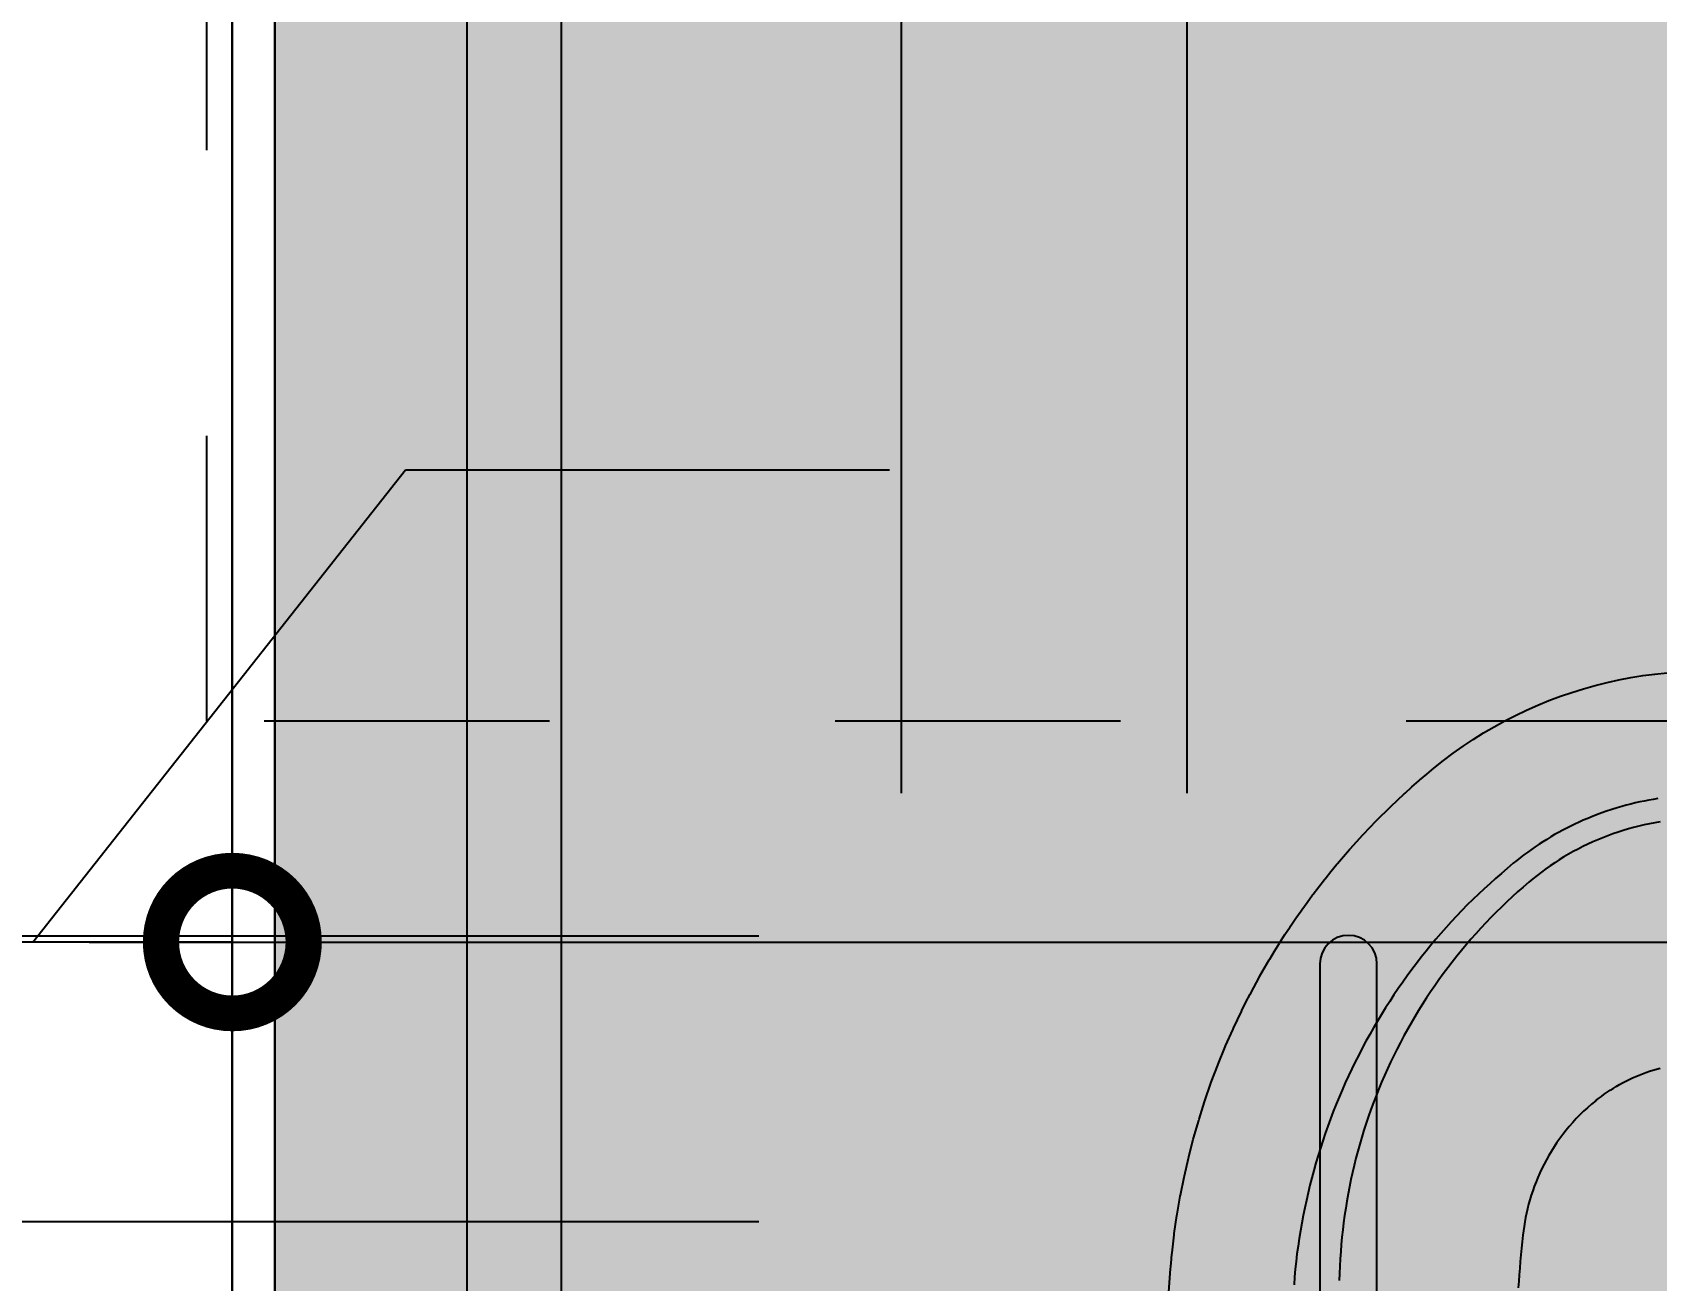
# Model space of a CAD drawing. Header units: metres. Extents: x -41 to 570, y -54 to 184.
# Drawn here: x -17.971 to -17.402, y 48.154 to 48.591 of the extents above; entities that cross this region are included whole.
import ezdxf
from ezdxf.xclip import XClip

# ---------------------------------------------------------------- set-up
doc = ezdxf.new("R2010")
doc.units = ezdxf.units.M
doc.header["$XCLIPFRAME"] = 0
for name, pattern in [('DASHEDX2', [1.5, 1, -0.5]), ('PUC$0$DASHEDX2', [1.5, 1, -0.5]), ('PUC$0$HIDDEN2', [0.1875, 0.125, -0.0625])]:
    doc.linetypes.add(name, pattern=pattern)
for name, color, linetype in [('1', 232, 'DASHEDX2'), ('ARQ-DIM', 2, 'Continuous'), ('PUC$0$ARQ-ALV ACAB', 4, 'Continuous'), ('PUC$0$ARQ-ALV OSSO', 5, 'Continuous'), ('PUC$0$ARQ-HID', 7, 'Continuous'), ('PUC$0$ARQ-PRJ', 7, 'PUC$0$DASHEDX2')]:
    doc.layers.add(name, color=color, linetype=linetype)
doc.layers.add('PUC$0$ARQ-FORRO', color=9, linetype='Continuous', lineweight=5)
doc.styles.add('Adesa', font='ARIALN.TTF')
doc.dimstyles.new('ADESA 1-0050', dxfattribs={"dimtxt": 0.1, "dimasz": 0.1, "dimexe": 0.05, "dimexo": 0.05, "dimgap": 0.03, "dimtad": 1, "dimdec": 1, "dimlfac": 100, "dimzin": 12, "dimtxsty": 'Adesa', "dimblk": 'DOTSMALL', "dimcen": 1, "dimdle": 0.05, "dimclrd": 1, "dimclre": 1, "dimclrt": 256, "dimazin": 3, "dimtm": 1e-09, "dimtfac": 1, "dimtdec": 1, "dimtmove": 1, "dimatfit": 0, "dimldrblk": 'DOTSMALL', "dimfxl": 0.8, "dimtvp": 2, "dimtolj": 1, "dimtzin": 0, "dimarcsym": 0})

# ---------------------------------------------------------------- blocks, each defined once
blk = doc.blocks.new('PUC$0$CHUVEIRO')
at = {"ltscale": 0.025}
blk.add_lwpolyline([(-0.01, -0.24, 1), (0.01, -0.24), (0.01, 0), (-0.01, 0)], format="xyb", close=True, dxfattribs=at)
blk = doc.blocks.new('PUC$0$pl apto tipo 2 puc')
at = {"layer": 'PUC$0$ARQ-ALV ACAB', "elevation": 0}
blk.add_lwpolyline([(-17.89498, -1.97384), (-17.89498, -1.0538)], dxfattribs=at)
at = {"layer": 'PUC$0$ARQ-ALV OSSO'}
blk.add_lwpolyline([(-14.95882, -1.03914), (-14.95854, -2.30887), (-17.9097, -2.30887), (-17.90998, -1.0388)], dxfattribs=at)
at = {"layer": 'PUC$0$ARQ-HID', "lineweight": -2, "rotation": 180}
blk.add_blockref('PUC$0$CHUVEIRO', (-17.519, -1.9738), dxfattribs=at)
blk = doc.blocks.new('PUC$0$ARQ-HID-BACIA CX')
for points in [[(-0.44526, 0.18721), (-0.4517, 0.1868), (-0.45207, 0.18677), (-0.45528, 0.1865), (-0.4585, 0.18619), (-0.45888, 0.18615), (-0.46528, 0.1854), (-0.46566, 0.18535), (-0.47204, 0.18442), (-0.47243, 0.18436), (-0.47878, 0.18326), (-0.47915, 0.18319), (-0.48548, 0.18191), (-0.48586, 0.18183), (-0.49214, 0.18039), (-0.49251, 0.1803), (-0.49875, 0.17869), (-0.49913, 0.17858), (-0.50533, 0.1768), (-0.5057, 0.17669), (-0.51184, 0.17475), (-0.51221, 0.17462), (-0.5183, 0.17251), (-0.51866, 0.17238), (-0.5247, 0.1701), (-0.52506, 0.16996), (-0.53103, 0.16752), (-0.53138, 0.16737), (-0.5373, 0.16477), (-0.53764, 0.16461), (-0.54348, 0.16185), (-0.54381, 0.16169), (-0.54671, 0.16024), (-0.54959, 0.15876), (-0.54991, 0.15859), (-0.55561, 0.15552), (-0.55592, 0.15534), (-0.55874, 0.15374), (-0.56154, 0.15211), (-0.56185, 0.15192), (-0.56462, 0.15025), (-0.56738, 0.14854), (-0.56767, 0.14835), (-0.57041, 0.1466), (-0.57312, 0.14482), (-0.57341, 0.14462), (-0.5761, 0.1428), (-0.57876, 0.14094), (-0.57904, 0.14074), (-0.58168, 0.13884), (-0.58429, 0.13691), (-0.58457, 0.1367), (-0.58716, 0.13474), (-0.58971, 0.13274), (-0.58999, 0.13252), (-0.59252, 0.13049), (-0.59502, 0.12842), (-0.5953, 0.1282), (-0.60022, 0.12397), (-0.60048, 0.12373), (-0.60529, 0.11937), (-0.60554, 0.11913), (-0.6079, 0.1169), (-0.61024, 0.11464), (-0.61049, 0.11439), (-0.61505, 0.10978), (-0.6153, 0.10953), (-0.61974, 0.1048), (-0.61998, 0.10454), (-0.62215, 0.10213), (-0.62429, 0.09969), (-0.62452, 0.09942), (-0.62662, 0.09695), (-0.6287, 0.09446), (-0.63136, 0.09112), (-0.63393, 0.08771), (-0.63639, 0.08422), (-0.63876, 0.08067), (-0.64103, 0.07705), (-0.64319, 0.07337), (-0.64524, 0.06963), (-0.64719, 0.06583), (-0.64903, 0.06198), (-0.65076, 0.05808), (-0.65238, 0.05413), (-0.65388, 0.05014), (-0.65526, 0.04611), (-0.65653, 0.04204), (-0.65769, 0.03793), (-0.65872, 0.0338), (-0.65964, 0.02963), (-0.66043, 0.02544), (-0.66111, 0.02123), (-0.66166, 0.01701), (-0.66209, 0.01277)], [(-0.61804, 0.01604), (-0.61778, 0.01763), (-0.6175, 0.01921), (-0.61719, 0.02078), (-0.61686, 0.02236), (-0.61651, 0.02392), (-0.61613, 0.02548), (-0.61573, 0.02704), (-0.6153, 0.02859), (-0.61483, 0.03021), (-0.61424, 0.0321), (-0.61351, 0.03429), (-0.6127, 0.03657), (-0.61187, 0.03871), (-0.61112, 0.04055), (-0.61046, 0.0421), (-0.60981, 0.04357), (-0.60913, 0.04502), (-0.60843, 0.04647), (-0.60771, 0.04791), (-0.60696, 0.04933), (-0.6062, 0.05074), (-0.60541, 0.05214), (-0.6046, 0.05353), (-0.60377, 0.05491), (-0.60292, 0.05627), (-0.60206, 0.05762), (-0.60116, 0.05896), (-0.60025, 0.06028), (-0.59931, 0.06159), (-0.59835, 0.06288), (-0.59736, 0.06416), (-0.59636, 0.06544), (-0.59537, 0.0667), (-0.59359, 0.06875), (-0.59182, 0.07079), (-0.59003, 0.07282), (-0.58823, 0.07485), (-0.58641, 0.07685), (-0.58456, 0.07884), (-0.58268, 0.0808), (-0.58078, 0.08273), (-0.57884, 0.08463), (-0.57687, 0.0865), (-0.57488, 0.08834), (-0.57286, 0.09016), (-0.57083, 0.09195), (-0.56876, 0.09372), (-0.56668, 0.09546), (-0.56458, 0.09717), (-0.56246, 0.09886), (-0.56031, 0.10052), (-0.55814, 0.10216), (-0.55596, 0.10377), (-0.55375, 0.10534), (-0.55152, 0.10689), (-0.54928, 0.10842), (-0.54701, 0.10991), (-0.54472, 0.11137), (-0.54242, 0.1128), (-0.5401, 0.11421), (-0.53775, 0.11558), (-0.5354, 0.11692), (-0.53302, 0.11824), (-0.53063, 0.11952), (-0.52822, 0.12077), (-0.5258, 0.122), (-0.52336, 0.12319), (-0.52091, 0.12435), (-0.51844, 0.12547), (-0.51596, 0.12657), (-0.51346, 0.12763), (-0.51095, 0.12867), (-0.50843, 0.12967), (-0.50589, 0.13064), (-0.50334, 0.13157), (-0.50078, 0.13247), (-0.49821, 0.13334), (-0.49563, 0.13418), (-0.49304, 0.13498), (-0.49043, 0.13575), (-0.48782, 0.13649), (-0.4852, 0.13719), (-0.48257, 0.13786), (-0.47993, 0.13849), (-0.47728, 0.1391), (-0.47463, 0.13967), (-0.47197, 0.14021), (-0.4693, 0.14071), (-0.46663, 0.14119), (-0.46395, 0.14162), (-0.46126, 0.14202), (-0.45857, 0.14238), (-0.45588, 0.1427), (-0.45318, 0.14297), (-0.45047, 0.14321), (-0.44777, 0.14341)], [(-0.60991, 0.01517), (-0.60959, 0.01704), (-0.60923, 0.01891), (-0.60884, 0.02078), (-0.60841, 0.02263), (-0.60794, 0.02447), (-0.60743, 0.02631), (-0.60689, 0.02813), (-0.60631, 0.02994), (-0.60569, 0.03175), (-0.60504, 0.03353), (-0.60435, 0.03531), (-0.60363, 0.03707), (-0.60287, 0.03881), (-0.60208, 0.04054), (-0.60125, 0.04225), (-0.60038, 0.04395), (-0.59949, 0.04562), (-0.59856, 0.04728), (-0.59759, 0.04892), (-0.5966, 0.05054), (-0.59557, 0.05213), (-0.5945, 0.05371), (-0.59341, 0.05526), (-0.59229, 0.0568), (-0.59113, 0.0583), (-0.58995, 0.05979), (-0.58873, 0.06124), (-0.58704, 0.0632), (-0.58533, 0.06514), (-0.58359, 0.06705), (-0.58182, 0.06894), (-0.58003, 0.07081), (-0.57821, 0.07265), (-0.57637, 0.07446), (-0.5745, 0.07625), (-0.57261, 0.07801), (-0.5707, 0.07975), (-0.56876, 0.08146), (-0.5668, 0.08314), (-0.56482, 0.0848), (-0.56282, 0.08642), (-0.56079, 0.08802), (-0.55875, 0.0896), (-0.55668, 0.09114), (-0.55459, 0.09265), (-0.55248, 0.09414), (-0.55035, 0.09559), (-0.5482, 0.09702), (-0.54604, 0.09841), (-0.54385, 0.09978), (-0.54165, 0.10112), (-0.53943, 0.10242), (-0.53719, 0.10369), (-0.53493, 0.10493), (-0.53266, 0.10615), (-0.53038, 0.10732), (-0.52808, 0.10847), (-0.52576, 0.10959), (-0.52343, 0.11067), (-0.52108, 0.11172), (-0.51872, 0.11274), (-0.51635, 0.11372), (-0.51397, 0.11467), (-0.51157, 0.11559), (-0.50917, 0.11648), (-0.50675, 0.11733), (-0.50432, 0.11815), (-0.50188, 0.11893), (-0.49943, 0.11968), (-0.49697, 0.1204), (-0.49451, 0.12109), (-0.49203, 0.12174), (-0.48955, 0.12235), (-0.48706, 0.12293), (-0.48456, 0.12348), (-0.48206, 0.12399), (-0.47955, 0.12447), (-0.47704, 0.12492), (-0.47452, 0.12533), (-0.472, 0.12571), (-0.46947, 0.12605), (-0.46694, 0.12636), (-0.46441, 0.12663), (-0.46187, 0.12687), (-0.45934, 0.12707), (-0.4568, 0.12725), (-0.45426, 0.12738), (-0.45172, 0.12749), (-0.44918, 0.12756)], [(-0.5122, 0.03778), (-0.51298, 0.03678), (-0.51373, 0.03579), (-0.51446, 0.03478), (-0.51517, 0.03375), (-0.51587, 0.0327), (-0.51654, 0.03164), (-0.5172, 0.03055), (-0.51784, 0.02946), (-0.51845, 0.02834), (-0.51905, 0.02721), (-0.51962, 0.02606), (-0.52017, 0.02491), (-0.52069, 0.02373), (-0.52119, 0.02255), (-0.52167, 0.02135), (-0.52211, 0.02015), (-0.52254, 0.01893), (-0.52293, 0.01771), (-0.5233, 0.01647), (-0.52365, 0.01523)]]:
    blk.add_lwpolyline(points)
blk.add_lwpolyline([(-0.5122, 0.03777), (-0.51097, 0.03926), (-0.50976, 0.04065), (-0.50852, 0.042), (-0.50724, 0.04331), (-0.50593, 0.04458), (-0.50459, 0.04581), (-0.50323, 0.047), (-0.50184, 0.04815), (-0.50042, 0.04926), (-0.49898, 0.05033), (-0.49753, 0.05135), (-0.49605, 0.05233), (-0.49455, 0.05328), (-0.49304, 0.05417), (-0.49152, 0.05503), (-0.48999, 0.05584), (-0.48844, 0.05661), (-0.48689, 0.05734), (-0.48534, 0.05802), (-0.48377, 0.05866), (-0.48221, 0.05926), (-0.48064, 0.05982), (-0.47908, 0.06034), (-0.47751, 0.06082), (-0.47595, 0.06126), (-0.47439, 0.06166), (-0.47283, 0.06202), (-0.47128, 0.06234), (-0.46974, 0.06262), (-0.4682, 0.06287), (-0.46667, 0.06309), (-0.46513, 0.06327, -0.008966), (-0.44664, 0.06489, -0.016113)], format="xyb")
blk = doc.blocks.new('PUC$0$VASO SANIT ACESSIVEL')
at = {"elevation": -0.0001}
blk.add_lwpolyline([(0, 0), (0, -1.2734)], dxfattribs=at)
at = {"color": 1}
for points in [[(-0.09876, -1.12076), (-0.1002, -1.1063), (-0.1002, -0.28806), (-0.09876, -0.27361)], [(-0.0672, -0.94604), (-0.0672, -0.28806), (-0.06615, -0.27889)]]:
    blk.add_lwpolyline(points, dxfattribs=at)
at = {"layer": 'PUC$0$ARQ-HID', "xscale": -1, "rotation": 270}
blk.add_blockref('PUC$0$ARQ-HID-BACIA CX', (-0.50034, 0.00007), dxfattribs=at)
blk = doc.blocks.new('PUC$0$pl forro pcd 4')
at = {"layer": 'PUC$0$ARQ-FORRO'}
h = blk.add_hatch(color=256, dxfattribs=at)
h.dxf.hatch_style = 1
h.paths.add_polyline_path([(-9.93889, 3.05995), (-7.39884, 3.05995), (-7.39884, 1.49989), (-9.93889, 1.49989)])
blk.add_lwpolyline([(-9.93889, 3.05995), (-7.39884, 3.05995), (-7.39884, 1.49989), (-9.93889, 1.49989)], close=True, dxfattribs=at)
blk = doc.blocks.new('PUC$0$A$C27047b9f')
at = {"layer": 'PUC$0$ARQ-PRJ', "linetype": 'PUC$0$HIDDEN2', "ltscale": 50}
for p, q in [((3.17646, 3.8252), (2.76671, 3.8252)), ((3.19717, 3.7252), (2.76671, 3.7252)), ((2.61671, 3.6752), (2.61671, -0.99044, 0)), ((2.71671, 3.6752), (2.71671, -0.99923))]:
    blk.add_line(p, q, dxfattribs=at)
blk = doc.blocks.new('PUC')
at = {"layer": 'PUC$0$ARQ-ALV ACAB', "elevation": 0}
blk.add_lwpolyline([(17.21105, -49.26498), (17.88615, -49.26498), (17.88615, -47.70493), (15.34609, -47.70493), (15.34609, -49.26498)], dxfattribs=at)
at = {"layer": 'PUC$0$ARQ-ALV OSSO'}
blk.add_line((17.90115, -47.68992, 0), (17.90115, -49.46998, 0), dxfattribs=at)
blk.add_blockref('PUC$0$A$C27047b9f', (14.94999, -51.99998, 0))
at = {"layer": 'PUC$0$ARQ-ALV OSSO', "rotation": 180}
blk.add_blockref('PUC$0$pl apto tipo 2 puc', (-0.00883, -49.99879, 0), dxfattribs=at)
at = {"layer": 'PUC$0$ARQ-FORRO'}
blk.add_blockref('PUC$0$pl forro pcd 4', (25.28498, -50.76487, 0), dxfattribs=at)
at = {"layer": 'PUC$0$ARQ-HID'}
blk.add_blockref('PUC$0$VASO SANIT ACESSIVEL', (17.88615, -47.70493, 0), dxfattribs=at)
blk = doc.blocks.new('_DotSmall')
at = {"color": 0, "linetype": 'ByBlock', "const_width": 0.5}
blk.add_lwpolyline([(-0.0625, 0, 1), (0.0625, 0, 1)], format="xyb", close=True, dxfattribs=at)
blk = doc.blocks.new('*D355')
at = {"layer": 'ARQ-DIM', "color": 1, "lineweight": -2, "transparency": 16777216}
for p, q in [((-17.90115, 48.01996), (-17.90115, 48.32265)), ((-15.33109, 48.01996), (-15.33109, 48.32265)), ((-17.95115, 48.27265), (-15.28109, 48.27265))]:
    blk.add_line(p, q, dxfattribs=at)
at = {"layer": 'Defpoints', "color": 0, "transparency": 16777216}
for p in [(-15.33109, 48.27265), (-17.90115, 47.96996), (-15.33109, 47.96996)]:
    blk.add_point(p, dxfattribs=at)
at = {"layer": 'ARQ-DIM', "color": 1, "lineweight": -2, "transparency": 16777216, "xscale": 0.1, "yscale": 0.1, "zscale": 0.1, "rotation": 180}
blk.add_blockref('_DotSmall', (-17.90115, 48.27265), dxfattribs=at)
at = {"layer": 'ARQ-DIM', "color": 1, "lineweight": -2, "transparency": 16777216, "xscale": 0.1, "yscale": 0.1, "zscale": 0.1}
blk.add_blockref('_DotSmall', (-15.33109, 48.27265), dxfattribs=at)
at = {"layer": 'ARQ-DIM', "transparency": 16777216, "insert": (-16.61612, 48.35371), "char_height": 0.1, "attachment_point": 5, "style": 'Adesa'}
blk.add_mtext('\\A1;257', dxfattribs=at)
blk = doc.blocks.new('*D356')
at = {"layer": 'ARQ-DIM', "color": 1, "lineweight": -2, "transparency": 16777216}
for p, q in [((-17.97096, 48.27265), (-17.84036, 48.43806)), ((-17.84036, 48.43806), (-17.67088, 48.43806)), ((-18.04096, 48.22131), (-18.04096, 48.32265)), ((-17.90096, 48.22131), (-17.90096, 48.32265)), ((-18.04096, 48.27265), (-18.14096, 48.27265)), ((-17.90096, 48.27265), (-18.04096, 48.27265)), ((-17.90096, 48.27265), (-18.04096, 48.27265)), ((-17.90096, 48.27265), (-17.80096, 48.27265))]:
    blk.add_line(p, q, dxfattribs=at)
at = {"layer": 'Defpoints', "color": 0, "transparency": 16777216}
for p in [(-18.04096, 48.27265), (-18.04096, 48.17131, 0), (-17.90096, 48.17131)]:
    blk.add_point(p, dxfattribs=at)
at = {"layer": 'ARQ-DIM', "color": 1, "lineweight": -2, "transparency": 16777216, "xscale": 0.1, "yscale": 0.1, "zscale": 0.1}
blk.add_blockref('_DotSmall', (-18.04096, 48.27265), dxfattribs=at)
at = {"layer": 'ARQ-DIM', "color": 1, "lineweight": -2, "transparency": 16777216, "xscale": 0.1, "yscale": 0.1, "zscale": 0.1, "rotation": 180}
blk.add_blockref('_DotSmall', (-17.90096, 48.27265), dxfattribs=at)
at = {"layer": 'ARQ-DIM', "transparency": 16777216, "insert": (-17.75562, 48.51827), "char_height": 0.1, "attachment_point": 5, "style": 'Adesa'}
blk.add_mtext('\\A1;14', dxfattribs=at)
blk = doc.blocks.new('est-lo-08-6sa-r00')
at = {"layer": '1'}
for p, q in [((-1589.265385, -842.099628), (-1741.405862, -477.573402)), ((-1375.163901, -752.741158), (-1589.265385, -842.099628))]:
    blk.add_line(p, q, dxfattribs=at)

msp = doc.modelspace()

# ---------------------------------------------------------------- block references
at = {"linetype": 'Continuous'}
ref = msp.add_blockref('est-lo-08-6sa-r00', (0, 50), dxfattribs=dict(at, xscale=0.01, yscale=0.01, zscale=0.01, rotation=337.346050855639))
XClip(ref).set_block_clipping_path([(-3617.8293247107, -1968.6238684088), (2309.2219967837, 505.1199023612), (1831.3677091607, 1650.0512895176), (-4095.6836123336, -823.6924812524)])
at = {"rotation": 180}
msp.add_blockref('PUC', (0, 0), dxfattribs=at)

# ---------------------------------------------------------------- dimensions: what is measured, and where the dimension line sits
at = {"layer": 'ARQ-DIM'}
dim = msp.add_linear_dim(base=(-18.04096, 48.27265), p1=(-17.90096, 48.17131), p2=(-18.04096, 48.17131, 0), dimstyle='ADESA 1-0050', dxfattribs=at)
dim.commit()
dim.dimension.update_dxf_attribs({"geometry": '*D356', "text_midpoint": (-17.81036, 48.43806), "dimtype": 160})
dim = msp.add_linear_dim(base=(-15.33109, 48.27265, 0), p1=(-17.90115, 47.96996, 0), p2=(-15.33109, 47.96996, 0), dimstyle='ADESA 1-0050', override={"dimdec": 0}, dxfattribs=at)
dim.commit()
dim.dimension.update_dxf_attribs({"geometry": '*D355', "text_midpoint": (-16.61612, 48.35371, 0)})

doc.saveas('drawing.dxf')
